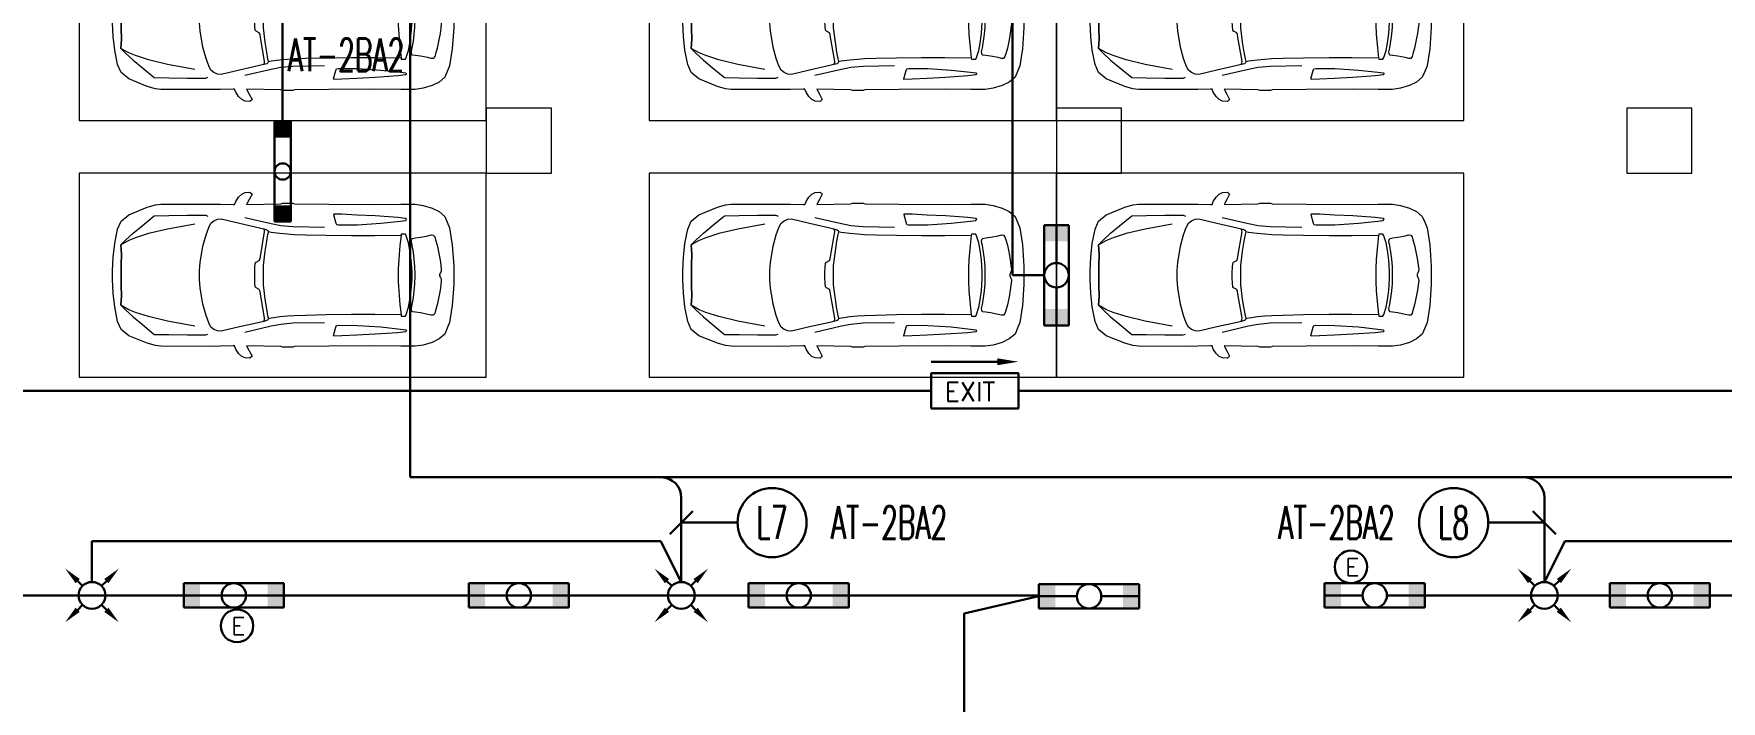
# Model space of a CAD drawing. Header units: metres. Extents: x -13316 to 152404, y -3899 to 30226.
# Drawn here: x 36904 to 38976, y 472 to 1291 of the extents above; entities that cross this region are included whole.
import ezdxf
from ezdxf.enums import TextEntityAlignment as Align

# ---------------------------------------------------------------- set-up
doc = ezdxf.new("R2010")
doc.units = ezdxf.units.M
doc.header["$LTSCALE"] = 100
doc.header["$MEASUREMENT"] = 0
doc.layers.get('0').update_dxf_attribs({"color": 9, "lineweight": 9})
for name, color, linetype, lineweight in [('01', 9, 'Continuous', 9), ('04', 9, 'Continuous', 9), ('06D', 9, 'Continuous', 9), ('E-1x36 W SIVAÜSTÜ FLUORESAN ARMATÜR (ETANŞ)', 7, 'Continuous', 30), ('E-1x8 W ÇIKIŞ ARMATÜRÜ (TİP 2)', 7, 'Continuous', 30), ('E-2x36 W SIVAÜSTÜ FLUORESAN ARMATÜR (ETANŞ)', 7, 'Continuous', 30), ('E-ACİL AYDINLATMA KİTİ', 7, 'Continuous', 30), ('E-KABLO', 7, 'Continuous', 30), ('E-LINYE', 7, 'Continuous', 30), ('E-TAVAN TİPİ 360° VARLIK SENSÖRÜ (ALGILAMA ÇAPI 10 14 m)', 7, 'Continuous', 30)]:
    doc.layers.add(name, color=color, linetype=linetype, lineweight=lineweight)
doc.styles.add('E-YAZI', font='txttw.shx')

# ---------------------------------------------------------------- blocks, each defined once
blk = doc.blocks.new('100_TAVAN TİPİ 360° VARLIK SENSÖRÜ (ALGILAMA ÇAPI 10 14 m)')
at = {"layer": 'E-TAVAN TİPİ 360° VARLIK SENSÖRÜ (ALGILAMA ÇAPI 10 14 m)', "color": 3}
for p, q in [((-1.1, 1.1), (-0.73, 0.73)), ((1.1, 1.1), (0.73, 0.73)), ((-1.1, -1.1), (-0.73, -0.73)), ((1.1, -1.1), (0.73, -0.73))]:
    blk.add_line(p, q, dxfattribs=at)
at = {"layer": 'E-TAVAN TİPİ 360° VARLIK SENSÖRÜ (ALGILAMA ÇAPI 10 14 m)', "color": 4}
blk.add_circle((0, 0), 1.03, dxfattribs=at)
at = {"layer": 'E-TAVAN TİPİ 360° VARLIK SENSÖRÜ (ALGILAMA ÇAPI 10 14 m)', "color": 3}
for points in [[(-1.26, 0.94), (-0.94, 1.26), (-2.06, 2.06)], [(1.26, 0.94), (0.94, 1.26), (2.06, 2.06)], [(-1.26, -0.94), (-0.94, -1.26), (-2.06, -2.06)], [(1.26, -0.94), (0.94, -1.26), (2.06, -2.06)]]:
    blk.add_solid(points, dxfattribs=at)
blk = doc.blocks.new('100_ACİL AYDINLATMA KİTİ')
at = {"layer": 'E-ACİL AYDINLATMA KİTİ', "color": 3}
blk.add_circle((0, 0), 1.25, dxfattribs=at)
at = {"layer": 'E-ACİL AYDINLATMA KİTİ', "color": 3, "style": 'E-YAZI'}
blk.add_text('E', height=1.34, dxfattribs=at).set_placement((-0.45, -0.69))
blk = doc.blocks.new('100_1x8 W ÇIKIŞ ARMATÜRÜ (TİP 2)')
at = {"layer": 'E-1x8 W ÇIKIŞ ARMATÜRÜ (TİP 2)', "color": 3}
blk.add_line((1.73, 3.58), (-3.34, 3.58), dxfattribs=at)
at = {"layer": 'E-1x8 W ÇIKIŞ ARMATÜRÜ (TİP 2)', "color": 4}
blk.add_lwpolyline([(-3.34, 0), (3.34, 0), (3.34, 2.7), (-3.34, 2.7)], close=True, dxfattribs=at)
at = {"layer": 'E-1x8 W ÇIKIŞ ARMATÜRÜ (TİP 2)', "color": 3}
blk.add_solid([(1.73, 3.84), (1.73, 3.31), (3.33, 3.58)], dxfattribs=at)
at = {"layer": 'E-1x8 W ÇIKIŞ ARMATÜRÜ (TİP 2)', "color": 3, "style": 'E-YAZI'}
blk.add_text('EXIT', height=1.44, dxfattribs=at).set_placement((-2.33, 0.56))
blk = doc.blocks.new('100_2x36 W SIVAÜSTÜ FLUORESAN ARMATÜR (ETANŞ)')
at = {"layer": 'E-2x36 W SIVAÜSTÜ FLUORESAN ARMATÜR (ETANŞ)', "color": 4}
for p, q in [((-6.15, 1.5), (6.15, 1.5)), ((-6.15, 1.5), (-6.15, -1.5)), ((-1.5, 0), (-6.15, 0)), ((1.5, 0), (6.15, 0)), ((6.15, 1.5), (6.15, -1.5)), ((-6.15, -1.5), (6.15, -1.5))]:
    blk.add_line(p, q, dxfattribs=at)
blk.add_circle((0, 0), 1.5, dxfattribs=at)
for points in [[(-4.15, 1.5), (-4.15, -1.5), (-6.15, 1.5), (-6.15, -1.5)], [(4.15, 1.5), (4.15, -1.5), (6.15, 1.5), (6.15, -1.5)]]:
    blk.add_solid(points, dxfattribs=at)
blk = doc.blocks.new('100_1x36 W SIVAÜSTÜ FLUORESAN ARMATÜR (ETANŞ)')
at = {"layer": 'E-1x36 W SIVAÜSTÜ FLUORESAN ARMATÜR (ETANŞ)', "color": 4}
for p, q in [((-6.15, 1), (-6.15, -1)), ((6.15, 1), (-6.15, 1)), ((6.15, 1), (6.15, -1)), ((6.15, -1), (-6.15, -1))]:
    blk.add_line(p, q, dxfattribs=at)
at = {"layer": 'E-1x36 W SIVAÜSTÜ FLUORESAN ARMATÜR (ETANŞ)'}
blk.add_line((6.15, -1), (6.15, -1), dxfattribs=at)
at = {"layer": 'E-1x36 W SIVAÜSTÜ FLUORESAN ARMATÜR (ETANŞ)', "color": 4}
blk.add_circle((0, 0), 1, dxfattribs=at)
for points in [[(-6.15, 1), (-4.15, 1), (-6.15, -1), (-4.15, -1)], [(6.15, 1), (4.15, 1), (6.15, -1), (4.15, -1)]]:
    blk.add_solid(points, dxfattribs=at)
blk = doc.blocks.new('p-kolon_80x80')
blk.add_lwpolyline([(-40, -40), (40, -40), (40, 40), (-40, 40)], close=True)
blk = doc.blocks.new('2.Bod.Ara.Sitatik Elk.')
at = {"layer": '01'}
for p in [(9180, -7790), (9880, -7790), (10580, -7790)]:
    blk.add_blockref('p-kolon_80x80', p, dxfattribs=at)
blk = doc.blocks.new('p-araba-10')
for points in [[(-193.8, -2.4), (-193.8, 5.3), (-192.9, 22.2), (-191.1, 38.9), (-187.6, 56.6), (-183.4, 66.4), (-173.9, 74.2), (-151.3, 83.5), (-141.2, 86.3), (-134.5, 87.1), (-72.5, 87.3), (-61.4, 87), (-45.8, 86.8), (-44, 86.7), (-42.5, 90.5), (-39.1, 95.9), (-35.3, 99.6), (-31.2, 101.5), (-25.1, 101.9), (-22.6, 99.4), (-26, 92.8), (-28.4, 88.2), (-29.2, 86.7), (12.7, 87.6), (14.7, 88.4), (27.6, 88.2), (29.7, 87.5), (71.7, 87.1), (127.9, 86.7), (160, 87.2), (177.5, 87.1), (187.3, 85.7), (198.4, 82.4), (207, 78), (214.1, 72.2), (217.1, 65), (220, 58.1), (223.2, 37.3), (225, 11.2), (225, -11.2), (223.2, -37.3), (220, -58.1), (217.1, -65), (214.1, -72.2), (207, -78), (198.4, -82.4), (187.3, -85.7), (177.5, -87.1), (160, -87.2), (127.9, -86.7), (71.7, -87.1), (29.7, -87.5), (27.6, -88.2), (14.7, -88.4), (12.7, -87.6), (-29.2, -86.7), (-28.4, -88.2), (-26, -92.8), (-22.6, -99.4), (-25.1, -101.9), (-31.2, -101.5), (-35.3, -99.6), (-39.1, -95.9), (-42.5, -90.5), (-44, -86.7), (-45.8, -86.8), (-61.4, -87), (-72.5, -87.3), (-134.5, -87.1), (-141.2, -86.3), (-151.3, -83.5), (-173.9, -74.2), (-183.4, -66.4), (-187.6, -56.6), (-191.1, -38.9), (-192.9, -22.2), (-193.8, -5.3), (-193.8, 2.4)], [(-93, -62.5), (-126.3, -56.3), (-149.5, -50.6), (-165.5, -45.6), (-173.7, -42.3), (-183.5, -36.9), (-182.7, -25.6), (-183.2, -12.4), (-183.2, 0.2), (-183.2, 12.8), (-182.7, 26), (-183.5, 37.3), (-177.8, 43), (-168.5, 51.5), (-157.6, 60.6), (-142.7, 72.8), (-124.7, 73.2), (-102, 73.6), (-79.4, 73.7), (-76.8, 72.4)], [(-93, 62.8), (-126.3, 56.7), (-149.5, 51), (-165.5, 45.9), (-173.7, 42.6), (-183.5, 37.3), (-182.7, 26), (-183.2, 12.8), (-183.2, 0.2), (-183.2, -12.4), (-182.7, -25.6), (-183.5, -36.9), (-177.8, -42.6), (-168.5, -51.2), (-157.6, -60.2), (-142.7, -72.5), (-124.7, -72.9), (-102, -73.2), (-79.4, -73.3), (-76.8, -72.1)], [(-8.3, -56.7), (-13.4, -57.9), (-38.1, -63.5), (-60.3, -68.8), (-64.9, -68.3), (-69.3, -66.4), (-73, -63.6), (-75.8, -58.3), (-79.1, -49.2), (-82.8, -35.3), (-86.1, -15.4), (-87, -5.3), (-87, 0.2), (-87, 5.7), (-86.1, 15.7), (-82.8, 35.6), (-79.1, 49.6), (-75.8, 58.7), (-73, 63.9), (-69.3, 66.8), (-64.9, 68.6), (-60.3, 69.2), (-38.1, 63.8), (-13.4, 58.2), (-8.3, 57)], [(66.2, 58.6), (27.5, 59.4), (12.7, 60.6), (0.9, 62.9), (-31.5, 70.4)], [(-2.5, -52.9), (-3.1, -54.6), (-4.3, -55.5), (-8.3, -56.7), (-7.3, -54.5), (-7.2, -52.8), (-12.4, -22.8), (-12.7, -19.8), (-13.7, -17.7), (-17.5, -15.6), (-18.7, -14.2), (-19.1, -9.7), (-19.2, -3.2), (-19.2, 0.2), (-19.2, 3.5), (-19.1, 10), (-18.7, 14.5), (-17.5, 15.9), (-13.7, 18.1), (-12.7, 20.1), (-12.4, 23.1), (-7.2, 53.1), (-7.3, 54.8), (-8.3, 57), (-4.3, 55.8), (-3.1, 54.9), (-2.5, 53.3)], [(160.4, 48.6), (128, 48.3), (99.7, 48.3), (68.4, 48.6), (43.2, 49.2), (29.3, 49.7), (20.9, 50.2), (11.4, 51.1), (4.3, 52), (0.7, 52.6), (-2.5, 53.3), (-3.4, 49.8), (-4.9, 41.7), (-6.9, 29.6), (-9.1, 11.9), (-9.1, 2.6), (-9.1, 0.2), (-9.1, -2.2), (-9.1, -11.6), (-6.9, -29.3), (-4.9, -41.4), (-3.4, -49.4), (-2.5, -52.9), (0.7, -52.2), (4.3, -51.7), (11.4, -50.8), (20.9, -49.9), (29.3, -49.3), (43.2, -48.9), (68.4, -48.3), (99.7, -47.9), (128, -47.9), (160.4, -48.3)], [(66.2, -58.2), (27.5, -59), (12.7, -60.3), (0.9, -62.6), (-31.5, -70.1)]]:
    blk.add_lwpolyline(points)
for points in [[(159.5, 66.3), (166.1, 67.2), (167.1, 68.6), (165.9, 69.6), (156.3, 70.9), (128.7, 72.7), (106.1, 73.8), (87.7, 74.9), (77.7, 75), (77.4, 74.3), (80.3, 64), (81.1, 62.1), (83.3, 61.7), (106.9, 62), (135.6, 63.8)], [(169.6, -39.3), (171.3, -30.3), (172.9, -18.6), (173.8, -4.4), (173.8, 0.2), (173.8, 4.7), (172.9, 19), (171.3, 30.6), (169.6, 39.6), (166.8, 48.4), (165.8, 50.4), (160.6, 50.4), (160.4, 48.6), (159, 36.5), (157.5, 19.4), (157, 8.1), (157, 0.2), (157, -7.8), (157.5, -19.1), (159, -36.2), (160.4, -48.3), (160.6, -50.1), (165.8, -50.1), (166.8, -48.1)], [(174.1, -36.1), (175.5, -27.9), (176.6, -19.3), (177.4, -10.5), (177.5, -1.4), (177.5, 0.2), (177.5, 1.8), (177.4, 10.9), (176.6, 19.7), (175.5, 28.2), (174.1, 36.4), (173, 41.1), (173.2, 43.7), (174.5, 45.2), (178.1, 45.7), (184.1, 46.5), (193.2, 48.4), (197.4, 49.4), (199.8, 49.3), (201.7, 47.1), (202.6, 43.6), (204.7, 36.9), (206.7, 26.7), (208.2, 18.6), (209.1, 12.5), (209.7, 6.9), (209.5, 5), (208.6, 3), (207.7, 1.2), (207.7, 0.2), (207.7, -0.9), (208.6, -2.7), (208.6, -2.7), (209.5, -4.6), (209.7, -6.6), (209.1, -12.1), (208.2, -18.3), (206.7, -26.4), (204.7, -36.5), (202.6, -43.3), (201.7, -46.8), (199.8, -49), (197.4, -49.1), (193.2, -48.1), (184.1, -46.1), (178.1, -45.3), (174.5, -44.9), (173.2, -43.4), (173, -40.8)], [(159.5, -66), (166.1, -66.9), (167.1, -68.2), (165.9, -69.3), (156.3, -70.5), (128.7, -72.4), (106.1, -73.5), (87.7, -74.5), (77.7, -74.7), (77.4, -74), (80.3, -63.7), (81.1, -61.7), (83.3, -61.4), (106.9, -61.6), (135.6, -63.5)]]:
    blk.add_lwpolyline(points, close=True)
blk = doc.blocks.new('p-carpark_std')
at = {"layer": '06D'}
blk.add_lwpolyline([(-500, -125), (0, -125), (0, 125), (-500, 125)], close=True, dxfattribs=at)
at = {"layer": '04'}
blk.add_blockref('p-araba-10', (-265, 0), dxfattribs=at)
blk = doc.blocks.new('2.Bod.Ara.Mimari Elk.')
at = {"layer": '04'}
for p in [(9140, -7640), (9840, -7640), (10340, -7640), (9140, -7955), (9840, -7955), (10340, -7955)]:
    blk.add_blockref('p-carpark_std', p, dxfattribs=at)

msp = doc.modelspace()

# ---------------------------------------------------------------- linework, layer by layer
at = {"layer": 'E-KABLO', "color": 5}
for p, q in [((37366.59, 1475.97), (37366.59, 747.11)), ((37366.59, 747.11), (37784, 747.11)), ((37784, 747.11), (38734, 747.11)), ((38734, 747.11), (38990, 747.11))]:
    msp.add_line(p, q, dxfattribs=at)
at = {"layer": 'E-KABLO', "color": 6}
for p, q in [((37210, 1183.75), (37210, 1435)), ((38105.82, 1426.45), (38105.82, 995)), ((38145, 995), (38105.82, 995)), ((37699.4, 618.63), (37699.4, 723.3)), ((38759, 668.63), (38759, 722.11)), ((38759, 668.63), (38759, 618.63)), ((36875.25, 602.21), (38139.56, 602.21)), ((38138.5, 601.15), (38046.5, 580.06)), ((38612.16, 602.21), (40250.9, 602.21)), ((38046.5, 580.06), (38046.5, 70))]:
    msp.add_line(p, q, dxfattribs=at)
at = {"layer": 'E-KABLO', "color": 4}
for p, q in [((36613.37, 853.25), (38006.42, 853.25)), ((38113.15, 853.25), (39238.38, 853.25))]:
    msp.add_line(p, q, dxfattribs=at)
at = {"layer": 'E-KABLO', "color": 3}
for p, q in [((36975.63, 618.63), (36975.63, 668.63)), ((36975.63, 668.63), (37674.4, 668.63)), ((37699.4, 618.63), (37674.4, 668.63)), ((38759, 618.63), (38784, 668.63)), ((38759, 618.63), (38784, 668.63)), ((39805.44, 668.63), (38784, 668.63))]:
    msp.add_line(p, q, dxfattribs=at)
at = {"layer": 'E-KABLO', "color": 6}
for centre in [(37674.4, 722.11), (38734, 722.11)]:
    msp.add_arc(centre, 25, 0, 90, dxfattribs=at)
at = {"layer": 'E-LINYE', "color": 7, "linetype": 'Continuous'}
for p, q in [((37685.26, 677.41), (37713.54, 705.7)), ((38773.14, 677.41), (38744.86, 705.7)), ((37768.39, 691.55), (37699.4, 691.55)), ((38690.01, 691.55), (38759, 691.55))]:
    msp.add_line(p, q, dxfattribs=at)
for centre in [(37810.83, 691.55), (38647.57, 691.55)]:
    msp.add_circle(centre, 42.44, dxfattribs=at)

# ---------------------------------------------------------------- block references
at = {"layer": '06D'}
for name in ['2.Bod.Ara.Sitatik Elk.', '2.Bod.Ara.Mimari Elk.']:
    msp.add_blockref(name, (28320, 8950), dxfattribs=at)
at = {"layer": 'E-1x36 W SIVAÜSTÜ FLUORESAN ARMATÜR (ETANŞ)', "xscale": 10, "yscale": 10, "zscale": 10, "rotation": 90}
msp.add_blockref('100_1x36 W SIVAÜSTÜ FLUORESAN ARMATÜR (ETANŞ)', (37210, 1122.25), dxfattribs=at)
at = {"layer": 'E-1x8 W ÇIKIŞ ARMATÜRÜ (TİP 2)', "xscale": 16, "yscale": 16, "zscale": 16}
msp.add_blockref('100_1x8 W ÇIKIŞ ARMATÜRÜ (TİP 2)', (38059.78, 831.63), dxfattribs=at)
at = {"layer": 'E-2x36 W SIVAÜSTÜ FLUORESAN ARMATÜR (ETANŞ)', "xscale": 10, "yscale": 10, "zscale": 10, "rotation": 90}
msp.add_blockref('100_2x36 W SIVAÜSTÜ FLUORESAN ARMATÜR (ETANŞ)', (38160, 995), dxfattribs=at)
at = {"layer": 'E-2x36 W SIVAÜSTÜ FLUORESAN ARMATÜR (ETANŞ)', "xscale": 10, "yscale": 10, "zscale": 10}
for p in [(37150, 602.21), (37500, 602.21), (37843.55, 602.21, 0), (38200, 601.15), (38550.66, 602.21), (38900.66, 602.21)]:
    msp.add_blockref('100_2x36 W SIVAÜSTÜ FLUORESAN ARMATÜR (ETANŞ)', p, dxfattribs=at)
at = {"layer": 'E-ACİL AYDINLATMA KİTİ', "xscale": 16, "yscale": 16, "zscale": 16}
for p in [(38521.5, 637.23), (37153.97, 564.9)]:
    msp.add_blockref('100_ACİL AYDINLATMA KİTİ', p, dxfattribs=at)
at = {"layer": 'E-TAVAN TİPİ 360° VARLIK SENSÖRÜ (ALGILAMA ÇAPI 10 14 m)', "xscale": 16, "yscale": 16, "zscale": 16}
for p in [(36975.95, 602.21), (37699.4, 602.21), (38759, 602.21)]:
    msp.add_blockref('100_TAVAN TİPİ 360° VARLIK SENSÖRÜ (ALGILAMA ÇAPI 10 14 m)', p, dxfattribs=at)

# ---------------------------------------------------------------- texts
at = {"layer": 'E-LINYE', "color": 3, "linetype": 'Continuous', "style": 'E-YAZI', "width": 0.6}
for s, p in [('AT-2BA2', (37287.97, 1265.28)), ('L7', (37810.83, 691.55)), ('AT-2BA2', (37954.52, 691.59)), ('AT-2BA2', (38503.88, 691.59)), ('L8', (38647.57, 691.55))]:
    msp.add_text(s, height=40, dxfattribs=at).set_placement(p, align=Align.MIDDLE_CENTER)

doc.saveas('drawing.dxf')
